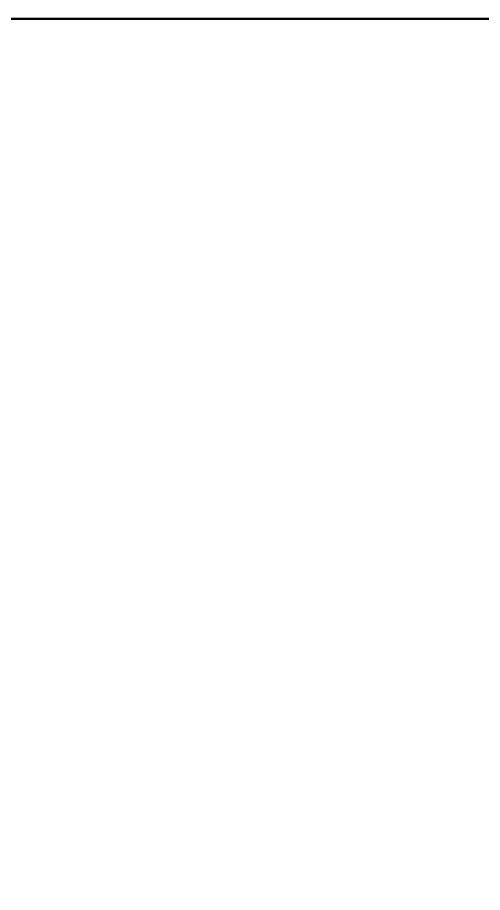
# Model space of a CAD drawing. Extents: x -292644 to 263613, y -713695 to 491457.
# Drawn here: x 160677 to 169599, y 88138 to 104925 of the extents above; entities that cross this region are included whole.
import ezdxf
from ezdxf.xclip import XClip

# ---------------------------------------------------------------- set-up
doc = ezdxf.new("R2010")
doc.units = 0
doc.header["$LTSCALE"] = 1000
doc.header["$MEASUREMENT"] = 0
doc.linetypes.add('X-104 8#10#平面_t3$0$109-34 轴网$0$L1$0$$AUDIT_BAD_LTYPE1', pattern=[0])
doc.layers.get('0').update_dxf_attribs({"linetype": 'CONTINUOUS'})
doc.layers.get('Defpoints').update_dxf_attribs({"linetype": 'CONTINUOUS'})

# ---------------------------------------------------------------- blocks, each defined once
blk = doc.blocks.new('104-10 轴网')
at = {"layer": 'Defpoints'}
blk.add_lwpolyline([(104380, 45500), (178480, 45500), (178480, -11900), (104380, -11900)], close=True, dxfattribs=at)
blk = doc.blocks.new('图框-A1')
at = {"const_width": 0.5}
blk.add_lwpolyline([(766, 584), (25, 584), (25, 10), (766, 10)], close=True, dxfattribs=at)
blk = doc.blocks.new('104-8910 结构')
at = {"layer": 'Defpoints'}
blk.add_lwpolyline([(-19000, -118200), (61000, -118200), (61000, 41800), (-19000, 41800)], close=True, dxfattribs=at)
blk = doc.blocks.new('X-104 8#10#平面_t3')
at = {"xscale": 100, "yscale": 100, "zscale": 100}
blk.add_blockref('图框-A1', (93207, 46500), dxfattribs=at)
at = {"linetype": 'X-104 8#10#平面_t3$0$109-34 轴网$0$L1$0$$AUDIT_BAD_LTYPE1'}
ref = blk.add_blockref('104-10 轴网', (-8673, 59400), dxfattribs=at)
XClip(ref).set_block_clipping_path([(104379.5977508624, -11900), (178479.5977508624, 45500)])
ref = blk.add_blockref('104-8910 结构', (153887, -13300), dxfattribs=dict(at, rotation=180))
XClip(ref).set_block_clipping_path([(-15919.9999999996, -118200.0000000001), (58180.0000000003, -60800.0000000001)])

msp = doc.modelspace()

# ---------------------------------------------------------------- block references
msp.add_blockref('X-104 8#10#平面_t3', (0, 0))

doc.saveas('drawing.dxf')
